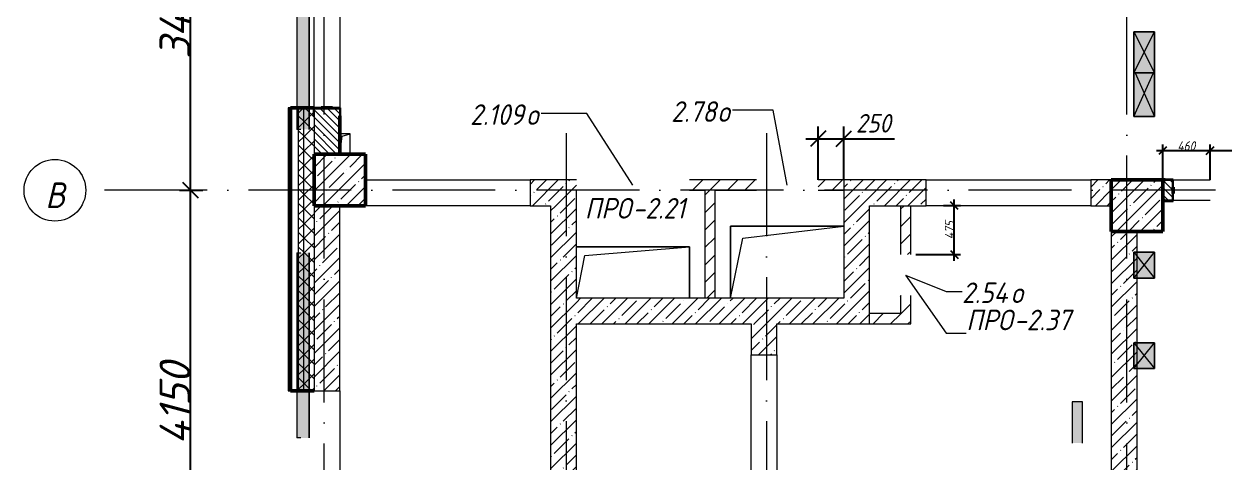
# Model space of a CAD drawing. Header units: millimetres. Extents: x -537608 to 253996, y -217170 to 186033.
# Drawn here: x -189916 to -178243, y -53409 to -49141 of the extents above; entities that cross this region are included whole.
import ezdxf

# ---------------------------------------------------------------- set-up
doc = ezdxf.new("R2010")
doc.units = ezdxf.units.MM
doc.linetypes.add('50_200_ШТРИХ_1Т_ш5_п1_п1_', pattern=[1400, 1000, -200, 0, -200])
for name, color, linetype, lineweight in [('A-____-____-DIMS', 7, 'Continuous', 9), ('A-DETL-GENF-OTLN', 7, 'Continuous', 9), ('A-FLOR-____-OTLN', 7, 'Continuous', 9), ('A-GENM-____-IDEN', 7, 'Continuous', 9), ('A-GENM-____-MCUT', 7, 'Continuous', 25), ('A-GENM-____-OTLN', 7, 'Continuous', 9), ('A-GENM-____-OTLN-1', 7, 'Continuous', 25), ('A-GLAZ-____-IDEN', 7, 'Continuous', 9), ('A-GLAZ-____-OTLN', 7, 'Continuous', 9), ('A-WALL-____-MCUT-1', 7, 'Continuous', 9), ('A-WALL-____-MCUT-2', 7, 'Continuous', 50), ('A-WALL-____-MCUT-3', 7, 'Continuous', 9), ('A-WALL-____-OTLN', 7, 'Continuous', 9), ('A-WALL-____-PATT-1', 7, 'Continuous', 9), ('A-WALL-FNSH-MCUT-1', 7, 'Continuous', 9), ('I-WALL-____-OTLN', 7, 'Continuous', 9), ('S-COLS-____-MCUT', 7, 'Continuous', 50), ('S-COLS-____-OTLN', 7, 'Continuous', 9), ('S-GRID-____-IDEN', 7, 'Continuous', 9), ('S-GRID-____-OTLN-1', 7, '50_200_ШТРИХ_1Т_ш5_п1_п1_', 9)]:
    doc.layers.add(name, color=color, linetype=linetype, lineweight=lineweight)
doc.layers.add('A-GLAZ-____-OTLN-1', color=7, linetype='Continuous', lineweight=9, true_color=0xc0c0c0)
doc.styles.add('ISOCPEUR_I', font='isocpeui.ttf', dxfattribs={"height": 300})
doc.styles.add('ISOCPEUR_I_10', font='isocpeui.ttf', dxfattribs={"width": 0.9, "height": 180})
doc.styles.add('ISOCPEUR_I_7', font='isocpeui.ttf', dxfattribs={"width": 0.9, "height": 90})
doc.styles.add('ISOCPEUR_I_9', font='isocpeui.ttf', dxfattribs={"width": 0.9, "height": 250})
doc.dimstyles.new('ISO-1_8_0_9К_СРЕДНИЙ_Кладочные_2', dxfattribs={"dimscale": 304.8, "dimtxt": 89.638306, "dimasz": 0.246063, "dimexe": 0.19685, "dimexo": 0, "dimgap": 0, "dimtad": 1, "dimdec": 3, "dimrnd": 0.001, "dimdsep": 46, "dimtxsty": 'ISOCPEUR_I_7', "dimblk1": 'OBLIQUE', "dimblk2": 'OBLIQUE', "dimsah": 1, "dimcen": 0.09, "dimdle": 0.19685, "dimazin": 0, "dimtfac": 1, "dimtdec": 4, "dimtix": 1, "dimtmove": 1, "dimatfit": 3, "dimfxl": 1, "dimtvp": 1, "dimtolj": 1, "dimtzin": 0, "dimarcsym": 2})
doc.dimstyles.new('ISO-1_8_0_9К_СРЕДНИЙ_Кладочные_3', dxfattribs={"dimscale": 304.8, "dimtxt": 179.276612, "dimasz": 0.492126, "dimexe": 0.393701, "dimexo": 0, "dimgap": 0, "dimtad": 1, "dimdec": 3, "dimrnd": 0.001, "dimdsep": 46, "dimtxsty": 'ISOCPEUR_I_10', "dimblk1": 'OBLIQUE', "dimblk2": 'OBLIQUE', "dimsah": 1, "dimcen": 0.09, "dimdle": 0.393701, "dimazin": 0, "dimtfac": 1, "dimtdec": 4, "dimtix": 1, "dimtmove": 0, "dimatfit": 3, "dimfxl": 1, "dimtvp": 1, "dimtolj": 1, "dimtzin": 0, "dimarcsym": 2})
doc.dimstyles.new('ISO-2_5_0_9К_БОЛЬШОЙ_ОСИ', dxfattribs={"dimscale": 304.8, "dimtxt": 248.995294, "dimasz": 0.492126, "dimexe": 0.393701, "dimexo": 0, "dimgap": 0, "dimtad": 1, "dimdec": 0, "dimzin": 0, "dimdsep": 46, "dimtxsty": 'ISOCPEUR_I', "dimblk1": 'OBLIQUE', "dimblk2": 'OBLIQUE', "dimsah": 1, "dimcen": 0.09, "dimdle": 0.393701, "dimazin": 0, "dimtfac": 1, "dimtdec": 4, "dimtix": 1, "dimtmove": 0, "dimatfit": 3, "dimfxl": 1, "dimtvp": 1, "dimtolj": 1, "dimtzin": 0, "dimarcsym": 2})
pattern_1 = [(45, (-184647.67, -56738.29), (-114.0493, 114.0493), []), (45, (-184533.62, -56738.29), (-114.0493, 114.0493), [201.612, -40.322, 3.353, -36.97])]
pattern_2 = [(135, (-184647.673, -56738.29), (-35.35534, -35.35534), [])]
pattern_3 = [(45, (-184647.67, -56738.29), (-84.8528, 84.8528), [])]
pattern_4 = [(45, (-184647.67, -56738.29), (-70.7107, 70.7107), []), (135, (-184647.67, -56738.29), (-70.7107, -70.7107), [])]

# ---------------------------------------------------------------- blocks, each defined once
blk = doc.blocks.new('BSC_Колонна _Прямоугольная - 500х500-V83-АР1_План отверстий 2 этажа в осях 1-64_А-ГГ')
at = {"layer": 'S-COLS-____-OTLN'}
h = blk.add_hatch(dxfattribs=at)
h.set_pattern_fill('FP_112', color=256, style=0, pattern_type=2)
h.set_pattern_definition([(45, (-5550, -5831.04), (-114.0493, 114.0493), []), (45, (-5435.95, -5831.04), (-114.0493, 114.0493), [201.613, -40.323, 3.353, -36.97])])
h.paths.add_polyline_path([(-250, -250), (250, -250), (250, 250), (-250, 250)], flags=0)
at = {"layer": 'S-COLS-____-MCUT'}
for p, q in [((250, 250), (-250, 250)), ((-250, 250), (-250, -250)), ((250, -250), (250, 250)), ((-250, -250), (250, -250))]:
    blk.add_line(p, q, dxfattribs=at)
blk = doc.blocks.new('BSC_Колонна _Прямоугольная - 500х500-V138-АР1_План отверстий 2 этажа в осях 1-64_А-ГГ')
at = {"layer": 'S-COLS-____-OTLN'}
h = blk.add_hatch(dxfattribs=at)
h.set_pattern_fill('FP_168', color=256, style=0, pattern_type=2)
h.set_pattern_definition([(45, (2200, -6081.04), (-114.0493, 114.0493), []), (45, (2314.05, -6081.04), (-114.0493, 114.0493), [201.612, -40.322, 3.353, -36.97])])
h.paths.add_polyline_path([(-250, -250), (250, -250), (250, 250), (-250, 250)], flags=0)
at = {"layer": 'S-COLS-____-MCUT'}
for p, q in [((250, 250), (-250, 250)), ((-250, 250), (-250, -250)), ((250, -250), (250, 250)), ((-250, -250), (250, -250))]:
    blk.add_line(p, q, dxfattribs=at)
blk = doc.blocks.new('Фахверк_СКБ_Уголок - 250_2700-27497298-АР1_План отверстий 2 этажа в осях 1-64_А-ГГ')
at = {"layer": 'A-GENM-____-MCUT'}
for p, q in [((200, 181), (125, 181)), ((125, 181), (125, 106)), ((131, 106), (131, 175)), ((131, 175), (200, 175)), ((200, 175), (200, 181)), ((125, 106), (131, 106)), ((131, -6), (125, -6)), ((125, -6), (125, -81)), ((125, -81), (200, -81)), ((131, -75), (131, -6)), ((200, -75), (131, -75)), ((200, -81), (200, -75))]:
    blk.add_line(p, q, dxfattribs=at)
blk = doc.blocks.new('Фахверк_СКБ_Уголок - 200_3550_зеркало-28264001-АР1_План отверстий 2 этажа в осях 1-64_А-ГГ')
at = {"layer": 'A-GENM-____-MCUT'}
for p, q in [((200, 156), (125, 156)), ((125, 156), (125, 81)), ((131, 81), (131, 150)), ((131, 150), (200, 150)), ((200, 150), (200, 156)), ((125, 81), (131, 81)), ((131, 19), (125, 19)), ((125, 19), (125, -56)), ((131, -50), (131, 19)), ((125, -56), (200, -56)), ((200, -50), (131, -50)), ((200, -56), (200, -50))]:
    blk.add_line(p, q, dxfattribs=at)
blk = doc.blocks.new('AR_Отверстие Ниша - Лючок-32403310-АР1_План отверстий 2 этажа в осях 1-64_А-ГГ')
at = {"layer": 'A-GLAZ-____-OTLN'}
blk.add_hatch(color=256, dxfattribs=at).paths.add_polyline_path([(200, -50), (200, 50), (-200, 50), (-200, -50)], flags=0)
for p, q in [((200, 50), (-200, 50)), ((-200, 50), (-200, -50)), ((-200, -50), (200, -50))]:
    blk.add_line(p, q, dxfattribs=at)
blk = doc.blocks.new('AR_Отверстие прямоугольное _в плите_ - AR_Отверстие прямоугольное _в плите_-V159-АР1_План отверстий 2 этажа в осях 1-64_А-ГГ')
at = {"layer": 'A-GENM-____-OTLN'}
for p, q in [((50, 100), (-50, 100)), ((-50, -100), (-25, 75)), ((-25, 75), (50, 100)), ((50, -100), (50, 100))]:
    blk.add_line(p, q, dxfattribs=at)
blk = doc.blocks.new('AR_Отверстие прямоугольное _в плите_ - AR_Отверстие прямоугольное _в плите_-30552744-АР1_План отверстий 2 этажа в осях 1-64_А-ГГ')
at = {"layer": 'A-GENM-____-OTLN'}
for p, q in [((550, 350), (-550, 350)), ((-550, 350), (-550, -350)), ((-433, 233), (550, 350)), ((-550, -350), (-433, 233))]:
    blk.add_line(p, q, dxfattribs=at)
blk = doc.blocks.new('AR_Отверстие прямоугольное _в плите_ - AR_Отверстие прямоугольное _в плите_-30552508-АР1_План отверстий 2 этажа в осях 1-64_А-ГГ')
at = {"layer": 'A-GENM-____-OTLN'}
for p, q in [((550, 250), (-550, 250)), ((-467, 167), (550, 250)), ((550, -250), (550, 250)), ((-550, -250), (-467, 167))]:
    blk.add_line(p, q, dxfattribs=at)
blk = doc.blocks.new('Отлив_СКБ - Отлив витража_120_НВФ-31885689-АР1_План отверстий 2 этажа в осях 1-64_А-ГГ')
at = {"layer": 'A-GLAZ-____-OTLN-1'}
for points in [[(1800, 2), (1800, 120), (0, 120), (0, 2), (1103, 2)], [(1103, 0), (1800, 0), (1800, 2), (0, 2), (0, 0)]]:
    blk.add_hatch(color=256, dxfattribs=at).paths.add_polyline_path(points, flags=0)
at = {"layer": 'A-GLAZ-____-OTLN'}
for p, q in [((0, 83), (0, 120)), ((1800, 120), (0, 120)), ((1800, 120), (1800, 83)), ((0, 2), (1800, 2)), ((1800, 0), (0, 0))]:
    blk.add_line(p, q, dxfattribs=at)
blk = doc.blocks.new('AR_Отверстие прямоугольное _в стене__БезПР - AR_Отверстие прямоугольное _в стене__БезПР-36392898-АР1_План отверстий 2 этажа в осях 1-64_А-ГГ')
at = {"layer": 'A-GLAZ-____-OTLN'}
blk.add_hatch(color=256, dxfattribs=at).paths.add_polyline_path([(-125, -100), (125, -100), (125, 100), (-125, 100)], flags=0)
at = {"layer": 'A-DETL-GENF-OTLN'}
for p, q in [((-125, -100), (-125, 100)), ((-125, 100), (125, 100)), ((125, 100), (-125, -100)), ((-125, 100), (125, -100)), ((125, 100), (-125, 100)), ((-125, 100), (-125, -100)), ((125, 100), (125, -100)), ((125, -100), (125, 100)), ((125, -100), (-125, -100)), ((-125, -100), (125, -100))]:
    blk.add_line(p, q, dxfattribs=at)
blk = doc.blocks.new('AR_Отверстие прямоугольное _в стене_ - AR_Отверстие прямоугольное _в стене__ОВ-36891978-АР1_План отверстий 2 этажа в осях 1-64_А-ГГ')
at = {"layer": 'A-GLAZ-____-OTLN'}
blk.add_hatch(color=256, dxfattribs=at).paths.add_polyline_path([(-225, -100), (200, -100), (200, 100), (-225, 100)], flags=0)
at = {"layer": 'A-DETL-GENF-OTLN'}
for p, q in [((-225, -100), (-225, 100)), ((-225, 100), (200, 100)), ((-225, 100), (200, -89)), ((200, 100), (-225, 100)), ((-225, 100), (-225, -100)), ((200, 89), (-225, -100)), ((200, -100), (-225, -100)), ((-225, -100), (200, -100))]:
    blk.add_line(p, q, dxfattribs=at)
blk = doc.blocks.new('AR_Отверстие прямоугольное _в стене__БезПР - AR_Отверстие прямоугольное _в стене__БезПР-36428632-АР1_План отверстий 2 этажа в осях 1-64_А-ГГ')
at = {"layer": 'A-GLAZ-____-OTLN'}
blk.add_hatch(color=256, dxfattribs=at).paths.add_polyline_path([(-200, -100), (200, -100), (200, 100), (-200, 100)], flags=0)
at = {"layer": 'A-DETL-GENF-OTLN'}
for p, q in [((-200, -100), (-200, 100)), ((-200, 100), (200, 100)), ((200, 100), (-200, -100)), ((-200, 100), (200, -100)), ((200, 100), (-200, 100)), ((-200, 100), (-200, -100)), ((200, 100), (200, -100)), ((200, -100), (200, 100)), ((200, -100), (-200, -100)), ((-200, -100), (200, -100))]:
    blk.add_line(p, q, dxfattribs=at)
at = {"layer": 'A-GLAZ-____-OTLN'}
blk.add_line((200, 100), (-200, 100), dxfattribs=at)
blk = doc.blocks.new('Ось сетки - Круг_Ø6_00__ISO-2_5_0_9K_-25732049-АР1_План отверстий 2 этажа в осях 1-64_А-ГГ')
at = {"layer": 'S-GRID-____-IDEN'}
blk.add_circle((0, 0), 3, dxfattribs=at)
blk = doc.blocks.new('_Oblique')
at = {"color": 0, "linetype": 'ByBlock', "lineweight": -2}
blk.add_line((-0.5, -0.5), (0.5, 0.5), dxfattribs=at)
blk = doc.blocks.new('*D2458')
at = {"layer": 'A-____-____-DIMS', "color": 0, "lineweight": -2, "transparency": 16777216}
for p, q in [((-188299, -55027), (-188299, -50637)), ((-188405, -50757), (-188179, -50757)), ((-188405, -54907), (-188179, -54907))]:
    blk.add_line(p, q, dxfattribs=at)
at = {"layer": 'Defpoints', "color": 0, "transparency": 16777216}
for p in [(-188405, -50757), (-188299, -50757), (-188405, -54907)]:
    blk.add_point(p, dxfattribs=at)
at = {"layer": 'A-____-____-DIMS', "color": 0, "lineweight": -2, "transparency": 16777216, "xscale": 150, "yscale": 150, "zscale": 150}
for p, rotation in [((-188299, -50757), 90), ((-188299, -54907), 270)]:
    blk.add_blockref('_Oblique', p, dxfattribs=dict(at, rotation=rotation))
at = {"layer": 'A-____-____-DIMS', "color": 0, "transparency": 16777216, "insert": (-188449, -52832), "char_height": 300, "width": 724, "attachment_point": 5, "rotation": 90, "style": 'ISOCPEUR_I'}
blk.add_mtext('\\A1;4150', dxfattribs=at)
blk = doc.blocks.new('*D2459')
at = {"layer": 'A-____-____-DIMS', "color": 0, "lineweight": -2, "transparency": 16777216}
for p, q in [((-188299, -50877), (-188299, -47237)), ((-188405, -47357), (-188179, -47357)), ((-188405, -50757), (-188179, -50757))]:
    blk.add_line(p, q, dxfattribs=at)
at = {"layer": 'Defpoints', "color": 0, "transparency": 16777216}
for p in [(-188405, -47357), (-188299, -47357), (-188405, -50757)]:
    blk.add_point(p, dxfattribs=at)
at = {"layer": 'A-____-____-DIMS', "color": 0, "lineweight": -2, "transparency": 16777216, "xscale": 150, "yscale": 150, "zscale": 150}
for p, rotation in [((-188299, -47357), 90), ((-188299, -50757), 270)]:
    blk.add_blockref('_Oblique', p, dxfattribs=dict(at, rotation=rotation))
at = {"layer": 'A-____-____-DIMS', "color": 0, "transparency": 16777216, "insert": (-188449, -49057), "char_height": 300, "width": 781.46, "attachment_point": 5, "rotation": 90, "style": 'ISOCPEUR_I'}
blk.add_mtext('\\A1;3400', dxfattribs=at)
blk = doc.blocks.new('*D2453')
at = {"layer": 'A-____-____-DIMS', "color": 0, "lineweight": -2, "transparency": 16777216}
for p, q in [((-178848, -50657), (-178848, -50311)), ((-178388, -50657), (-178388, -50311)), ((-178908, -50371), (-178328, -50371))]:
    blk.add_line(p, q, dxfattribs=at)
at = {"layer": 'Defpoints', "color": 0, "transparency": 16777216}
for p in [(-178388, -50371), (-178848, -50657), (-178388, -50657)]:
    blk.add_point(p, dxfattribs=at)
at = {"layer": 'A-____-____-DIMS', "color": 0, "lineweight": -2, "transparency": 16777216, "xscale": 75, "yscale": 75, "zscale": 75, "rotation": 180}
blk.add_blockref('_Oblique', (-178848, -50371), dxfattribs=at)
at = {"layer": 'A-____-____-DIMS', "color": 0, "lineweight": -2, "transparency": 16777216, "xscale": 75, "yscale": 75, "zscale": 75}
blk.add_blockref('_Oblique', (-178388, -50371), dxfattribs=at)
at = {"layer": 'A-____-____-DIMS', "color": 0, "transparency": 16777216, "insert": (-178618, -50326), "char_height": 90, "width": 426.13, "attachment_point": 5, "style": 'ISOCPEUR_I_7'}
blk.add_mtext('\\A1;460', dxfattribs=at)
blk = doc.blocks.new('*D2454')
at = {"layer": 'A-____-____-DIMS', "color": 0, "lineweight": -2, "transparency": 16777216}
for p, q in [((-178388, -50657), (-178388, -50311)), ((-175518, -50657), (-175518, -50311)), ((-178448, -50371), (-175458, -50371))]:
    blk.add_line(p, q, dxfattribs=at)
at = {"layer": 'Defpoints', "color": 0, "transparency": 16777216}
for p in [(-175518, -50371), (-178388, -50657), (-175518, -50657)]:
    blk.add_point(p, dxfattribs=at)
at = {"layer": 'A-____-____-DIMS', "color": 0, "lineweight": -2, "transparency": 16777216, "xscale": 75, "yscale": 75, "zscale": 75, "rotation": 180}
blk.add_blockref('_Oblique', (-178388, -50371), dxfattribs=at)
at = {"layer": 'A-____-____-DIMS', "color": 0, "lineweight": -2, "transparency": 16777216, "xscale": 75, "yscale": 75, "zscale": 75}
blk.add_blockref('_Oblique', (-175518, -50371), dxfattribs=at)
at = {"layer": 'A-____-____-DIMS', "color": 0, "transparency": 16777216, "insert": (-176953, -50326), "char_height": 90, "width": 546.1, "attachment_point": 5, "style": 'ISOCPEUR_I_7'}
blk.add_mtext('\\A1;2870', dxfattribs=at)
blk = doc.blocks.new('*D2455')
at = {"layer": 'A-____-____-DIMS', "color": 0, "lineweight": -2, "transparency": 16777216}
for p, q in [((-182198, -50657), (-182198, -50136)), ((-181948, -50657), (-181948, -50136)), ((-182318, -50256), (-181948, -50256)), ((-181948, -50256), (-181454, -50256))]:
    blk.add_line(p, q, dxfattribs=at)
at = {"layer": 'Defpoints', "color": 0, "transparency": 16777216}
for p in [(-181948, -50256), (-182198, -50657), (-181948, -50657)]:
    blk.add_point(p, dxfattribs=at)
at = {"layer": 'A-____-____-DIMS', "color": 0, "lineweight": -2, "transparency": 16777216, "xscale": 150, "yscale": 150, "zscale": 150, "rotation": 180}
blk.add_blockref('_Oblique', (-182198, -50256), dxfattribs=at)
at = {"layer": 'A-____-____-DIMS', "color": 0, "lineweight": -2, "transparency": 16777216, "xscale": 150, "yscale": 150, "zscale": 150}
blk.add_blockref('_Oblique', (-181948, -50256), dxfattribs=at)
at = {"layer": 'A-____-____-DIMS', "color": 0, "transparency": 16777216, "insert": (-181830, -50016), "char_height": 180, "width": 409.58, "attachment_point": 1, "line_spacing_factor": 1.149209, "style": 'ISOCPEUR_I_10'}
blk.add_mtext('\\A1;250', dxfattribs=at)
blk = doc.blocks.new('*D2532')
at = {"layer": 'A-____-____-DIMS', "color": 0, "lineweight": -2, "transparency": 16777216}
for p, q in [((-180874, -51442), (-180874, -50847)), ((-180980, -50907), (-180814, -50907)), ((-181248, -51382), (-180814, -51382))]:
    blk.add_line(p, q, dxfattribs=at)
at = {"layer": 'Defpoints', "color": 0, "transparency": 16777216}
for p in [(-180980, -50907), (-180874, -50907), (-181248, -51382)]:
    blk.add_point(p, dxfattribs=at)
at = {"layer": 'A-____-____-DIMS', "color": 0, "lineweight": -2, "transparency": 16777216, "xscale": 75, "yscale": 75, "zscale": 75}
for p, rotation in [((-180874, -50907), 90), ((-180874, -51382), 270)]:
    blk.add_blockref('_Oblique', p, dxfattribs=dict(at, rotation=rotation))
at = {"layer": 'A-____-____-DIMS', "color": 0, "transparency": 16777216, "insert": (-180920, -51145), "char_height": 90, "width": 426.13, "attachment_point": 5, "rotation": 90, "style": 'ISOCPEUR_I_7'}
blk.add_mtext('\\A1;475', dxfattribs=at)

msp = doc.modelspace()

# ---------------------------------------------------------------- hatches: boundary and pattern name
at = {"layer": 'A-WALL-____-PATT-1'}
h = msp.add_hatch(dxfattribs=at)
h.set_pattern_fill('FP_3', color=256, style=0, pattern_type=2)
h.set_pattern_definition([(45, (-184647.67, -56738.29), (-85.5366, 85.5366), []), (45, (-184590.65, -56738.29), (-85.5366, 85.5366), [])])
h.paths.add_polyline_path([(-187347.6725, -58907.2474), (-187327.6725, -58907.2474), (-187327.6725, -54507.2474), (-187347.6725, -54507.2474), (-187347.6725, -56002.3808)], flags=0)
h.paths.add_polyline_path([(-187347.6725, -52707.2474), (-187327.6725, -52707.2474), (-187327.6725, -49957.2474), (-187347.6725, -49957.2474), (-187347.6725, -52562.4048)], flags=0)
h.paths.add_polyline_path([(-187327.6725, -48157.2474), (-187327.6725, -47242.2474), (-187347.6725, -47242.2474), (-187347.6725, -48157.2474)], flags=0)
h = msp.add_hatch(dxfattribs=at)
h.set_pattern_fill('FP_1', color=256, style=0, pattern_type=2)
h.set_pattern_definition(pattern_4)
h.paths.add_polyline_path([(-187247.6725, -58807.2474), (-187197.6725, -58807.2474), (-187197.6725, -54507.2474), (-187247.6725, -54507.2474), (-187247.6725, -56002.3808)], flags=0)
h.paths.add_polyline_path([(-187197.6725, -52707.2474), (-187197.6725, -49957.2474), (-187247.6725, -49957.2474), (-187247.6725, -52707.2474)], flags=0)
h.paths.add_polyline_path([(-187197.6725, -48157.2474), (-187197.6725, -47222.2474), (-187247.6725, -47222.2474), (-187247.6725, -48157.2474)], flags=0)
h = msp.add_hatch(dxfattribs=at)
h.set_pattern_fill('FP_1', color=256, style=0, pattern_type=2)
h.set_pattern_definition(pattern_4)
h.paths.add_polyline_path([(-187197.6725, -58757.2474), (-187097.6725, -58757.2474), (-187097.6725, -54507.2474), (-187197.6725, -54507.2474), (-187197.6725, -56002.3808)], flags=0)
h.paths.add_polyline_path([(-187097.6725, -52707.2474), (-187097.6725, -50032.2474), (-187103.6725, -50032.2474), (-187103.6725, -49957.2474), (-187197.6725, -49957.2474), (-187197.6725, -52707.2474)], flags=0)
h.paths.add_polyline_path([(-187103.6725, -48157.2474), (-187103.6725, -48082.2474), (-187097.6725, -48082.2474), (-187097.6725, -47222.2474), (-187197.6725, -47222.2474), (-187197.6725, -48157.2474)], flags=0)
h = msp.add_hatch(dxfattribs=at)
h.set_pattern_fill('FP_6', color=256, style=0, pattern_type=2)
h.set_pattern_definition(pattern_2)
h.paths.add_polyline_path([(-187097.6725, -50407.2474), (-186847.6725, -50407.2474), (-186847.6725, -49963.2474), (-186916.6725, -49963.2474), (-186916.6725, -49957.2474), (-187028.6725, -49957.2474), (-187028.6725, -49963.2474), (-187097.6725, -49963.2474), (-187097.6725, -50032.2474)], flags=0)
h.paths.add_polyline_path([(-187028.6725, -48157.2474), (-186916.6725, -48157.2474), (-186916.6725, -48151.2474), (-186847.6725, -48151.2474), (-186847.6725, -47757.2474), (-187097.6725, -47757.2474), (-187097.6725, -48151.2474), (-187028.6725, -48151.2474)], flags=0)
h = msp.add_hatch(dxfattribs=at)
h.set_pattern_fill('FP_25', color=256, style=0, pattern_type=2)
h.set_pattern_definition(pattern_1)
h.paths.add_polyline_path([(-184997.6725, -50907.2474), (-184547.6725, -50907.2474), (-184547.6725, -50657.2474), (-184997.6725, -50657.2474)], flags=0)
h = msp.add_hatch(dxfattribs=at)
h.set_pattern_fill('FP_4', color=256, style=0, pattern_type=2)
h.set_pattern_definition(pattern_3)
h.paths.add_polyline_path([(-182197.6725, -50757.2474), (-181947.6725, -50757.2474), (-181947.6725, -50657.2474), (-182197.6725, -50657.2474), (-182197.6725, -50677.2474)], flags=0)
h.paths.add_polyline_path([(-183447.6725, -50757.2474), (-182797.6725, -50757.2474), (-182797.6725, -50657.2474), (-183447.6725, -50657.2474), (-183447.6725, -50745.2474)], flags=0)
h = msp.add_hatch(dxfattribs=at)
h.set_pattern_fill('FP_25', color=256, style=0, pattern_type=2)
h.set_pattern_definition(pattern_1)
h.paths.add_polyline_path([(-181697.6725, -51807.2474), (-181697.6725, -50657.2474), (-181947.6725, -50657.2474), (-181947.6725, -51807.2474)], flags=0)
h = msp.add_hatch(dxfattribs=at)
h.set_pattern_fill('FP_25', color=256, style=0, pattern_type=2)
h.set_pattern_definition(pattern_1)
h.paths.add_polyline_path([(-179347.6725, -50907.2474), (-179347.6725, -50657.2474), (-179547.6725, -50657.2474), (-179547.6725, -50907.2474)], flags=0)
h.paths.add_polyline_path([(-181697.6725, -50907.2474), (-181147.6725, -50907.2474), (-181147.6725, -50657.2474), (-181697.6725, -50657.2474)], flags=0)
h = msp.add_hatch(dxfattribs=at)
h.set_pattern_fill('FP_6', color=256, style=0, pattern_type=2)
h.set_pattern_definition(pattern_2)
h.paths.add_polyline_path([(-174772.6725, -50857.2474), (-174247.6725, -50857.2474), (-174247.6725, -50657.2474), (-174841.6725, -50657.2474), (-174841.6725, -50726.2474), (-174847.6725, -50726.2474), (-174847.6725, -50788.2474), (-174841.6725, -50788.2474), (-174841.6725, -50857.2474)], flags=0)
h.paths.add_polyline_path([(-176003.6725, -50857.2474), (-176003.6725, -50788.2474), (-175997.6725, -50788.2474), (-175997.6725, -50726.2474), (-176003.6725, -50726.2474), (-176003.6725, -50657.2474), (-177591.6725, -50657.9974), (-177591.6725, -50726.2474), (-177597.6725, -50726.2474), (-177597.6725, -50788.2474), (-177591.6725, -50788.2474), (-177591.505, -50857.2474), (-176072.6725, -50857.2474)], flags=0)
h.paths.add_polyline_path([(-178753.6725, -50857.2474), (-178753.6725, -50788.2474), (-178747.6725, -50788.2474), (-178747.6725, -50726.2474), (-178753.6725, -50726.2474), (-178753.6725, -50657.2474), (-178847.6725, -50657.2474), (-178847.6725, -50857.2474), (-178822.6725, -50857.2474)], flags=0)
h = msp.add_hatch(dxfattribs=at)
h.set_pattern_fill('FP_4', color=256, style=0, pattern_type=2)
h.set_pattern_definition(pattern_3)
h.paths.add_polyline_path([(-183197.6725, -51807.2474), (-183197.6725, -50757.2474), (-183297.6725, -50757.2474), (-183297.6725, -51807.2474)], flags=0)
h = msp.add_hatch(dxfattribs=at)
h.set_pattern_fill('FP_25', color=256, style=0, pattern_type=2)
h.set_pattern_definition(pattern_1)
h.paths.add_polyline_path([(-187097.6725, -58657.2474), (-186847.6725, -58657.2474), (-186847.6725, -54507.2474), (-187097.6725, -54507.2474), (-187097.6725, -56002.3808)], flags=0)
h.paths.add_polyline_path([(-186847.6725, -52707.2474), (-186847.6725, -50907.2474), (-187097.6725, -50907.2474), (-187097.6725, -52707.2474)], flags=0)
h = msp.add_hatch(dxfattribs=at)
h.set_pattern_fill('FP_25', color=256, style=0, pattern_type=2)
h.set_pattern_definition(pattern_1)
h.paths.add_polyline_path([(-184661.3621, -55007.2474), (-184547.6725, -55007.2474), (-184547.6725, -50907.2474), (-184797.6725, -50907.2474), (-184797.6725, -55007.2474)], flags=0)
h = msp.add_hatch(dxfattribs=at)
h.set_pattern_fill('FP_4', color=256, style=0, pattern_type=2)
h.set_pattern_definition(pattern_3)
h.paths.add_polyline_path([(-181297.6725, -52057.2474), (-181297.6725, -51782.2474), (-181397.6725, -51782.2474), (-181397.6725, -52057.2474)], flags=0)
h.paths.add_polyline_path([(-181297.6725, -51382.2474), (-181297.6725, -50907.2474), (-181397.6725, -50907.2474), (-181397.6725, -51382.2474), (-181342.9106, -51382.2474)], flags=0)
h = msp.add_hatch(dxfattribs=at)
h.set_pattern_fill('FP_25', color=256, style=0, pattern_type=2)
h.set_pattern_definition(pattern_1)
h.paths.add_polyline_path([(-179097.6725, -54757.2474), (-179097.6725, -51157.2474), (-179347.6725, -51157.2474), (-179347.6725, -54757.2474)], flags=0)
h = msp.add_hatch(dxfattribs=at)
h.set_pattern_fill('FP_25', color=256, style=0, pattern_type=2)
h.set_pattern_definition(pattern_1)
h.paths.add_polyline_path([(-181697.6725, -52057.2474), (-181697.6725, -51807.2474), (-184547.6725, -51807.2474), (-184547.6725, -52057.2474), (-182597.6725, -52057.2474)], flags=0)
h = msp.add_hatch(dxfattribs=at)
h.set_pattern_fill('FP_25', color=256, style=0, pattern_type=2)
h.set_pattern_definition(pattern_1)
h.paths.add_polyline_path([(-182847.6725, -54757.2474), (-182597.6725, -54757.2474), (-182597.6725, -53707.2474), (-182847.6725, -53707.2474)], flags=0)
h.paths.add_polyline_path([(-182597.6725, -52357.2474), (-182597.6725, -52057.2474), (-182847.6725, -52057.2474), (-182847.6725, -52357.2474)], flags=0)
h = msp.add_hatch(dxfattribs=at)
h.set_pattern_fill('FP_4', color=256, style=0, pattern_type=2)
h.set_pattern_definition(pattern_3)
h.paths.add_polyline_path([(-181397.6725, -52057.2474), (-181397.6725, -51957.2474), (-181697.6725, -51957.2474), (-181697.6725, -52057.2474)], flags=0)

# ---------------------------------------------------------------- linework, layer by layer
at = {"layer": 'A-FLOR-____-OTLN'}
for p, q in [((-183047.6725, -51107.2474), (-181947.6725, -51107.2474)), ((-183047.6725, -51807.2474), (-183047.6725, -51107.2474)), ((-184547.6725, -51307.2474), (-183447.6725, -51307.2474)), ((-183447.6725, -51307.2474), (-183447.6725, -51807.2474))]:
    msp.add_line(p, q, dxfattribs=at)
at = {"layer": 'A-GENM-____-IDEN'}
for p, q in [((-181347.6725, -51582.2474), (-180954.2075, -52145.7474)), ((-180954.2075, -52145.7474), (-180757.3924, -52145.7474))]:
    msp.add_line(p, q, dxfattribs=at)
at = {"layer": 'A-GLAZ-____-IDEN'}
for p, q in [((-184445.229, -50009.3001), (-184889.3452, -50009.3001)), ((-183997.6725, -50707.2474), (-184445.229, -50009.3001)), ((-182634.2008, -49979.9116), (-183030.5054, -49979.9116)), ((-182497.6725, -50707.2474), (-182634.2008, -49979.9116)), ((-181347.6725, -51582.2474), (-180954.2075, -51741.6134)), ((-180954.2075, -51741.6134), (-180798.7924, -51741.6134))]:
    msp.add_line(p, q, dxfattribs=at)
at = {"layer": 'A-WALL-____-MCUT-1'}
for p, q in [((-184547.6725, -50657.2474), (-184997.6725, -50657.2474)), ((-184997.6725, -50657.2474), (-184997.6725, -50907.2474)), ((-181947.6725, -50657.2474), (-181947.6725, -51807.2474)), ((-181147.6725, -50657.2474), (-181947.6725, -50657.2474)), ((-181147.6725, -50907.2474), (-181147.6725, -50657.2474)), ((-179347.6725, -50657.2474), (-179547.6725, -50657.2474)), ((-179547.6725, -50657.2474), (-179547.6725, -50907.2474)), ((-184547.6725, -51807.2474), (-184547.6725, -50757.2474)), ((-187097.6725, -50907.2474), (-187097.6725, -52707.2474)), ((-186847.6725, -52707.2474), (-186847.6725, -50907.2474)), ((-184997.6725, -50907.2474), (-184797.6725, -50907.2474)), ((-184797.6725, -50907.2474), (-184797.6725, -55007.2474)), ((-181697.6725, -52057.2474), (-181697.6725, -50907.2474)), ((-181697.6725, -50907.2474), (-181147.6725, -50907.2474)), ((-179547.6725, -50907.2474), (-179347.6725, -50907.2474)), ((-179347.6725, -51157.2474), (-179347.6725, -54147.2474)), ((-179097.6725, -58157.2474), (-179097.6725, -51157.2474)), ((-181947.6725, -51807.2474), (-184547.6725, -51807.2474)), ((-184547.6725, -54757.2474), (-184547.6725, -52057.2474)), ((-184547.6725, -52057.2474), (-182847.6725, -52057.2474)), ((-182847.6725, -52057.2474), (-182847.6725, -52357.2474)), ((-182597.6725, -52057.2474), (-181697.6725, -52057.2474)), ((-182597.6725, -52357.2474), (-182597.6725, -52057.2474)), ((-182847.6725, -52357.2474), (-182597.6725, -52357.2474)), ((-187097.6725, -52707.2474), (-186847.6725, -52707.2474))]:
    msp.add_line(p, q, dxfattribs=at)
at = {"layer": 'A-WALL-____-MCUT-2'}
for p, q in [((-187327.6725, -52707.2474), (-187327.6725, -49957.2474)), ((-187103.6725, -49957.2474), (-187327.6725, -49957.2474)), ((-186916.6725, -49957.2474), (-187028.6725, -49957.2474)), ((-186847.6725, -50407.2474), (-186847.6725, -50032.2474)), ((-178822.6725, -50657.2474), (-178847.6725, -50657.2474)), ((-178747.6725, -50788.2474), (-178747.6725, -50726.2474)), ((-178847.6725, -50857.2474), (-178822.6725, -50857.2474)), ((-187327.6725, -52707.2474), (-187097.6725, -52707.2474))]:
    msp.add_line(p, q, dxfattribs=at)
at = {"layer": 'A-WALL-____-MCUT-3'}
for p, q in [((-187247.6725, -52707.2474), (-187247.6725, -49957.2474)), ((-187197.6725, -52707.2474), (-187197.6725, -49957.2474)), ((-187097.6725, -50032.2474), (-187097.6725, -50407.2474))]:
    msp.add_line(p, q, dxfattribs=at)
at = {"layer": 'A-WALL-____-OTLN'}
for p, q in [((-187097.6725, -49957.2474), (-187097.6725, -48157.2474)), ((-186847.6725, -48157.2474), (-186847.6725, -49957.2474)), ((-186597.6725, -50657.2474), (-184997.6725, -50657.2474)), ((-181147.6725, -50657.2474), (-179547.6725, -50657.2474)), ((-184997.6725, -50907.2474), (-186597.6725, -50907.2474)), ((-179547.6725, -50907.2474), (-181147.6725, -50907.2474)), ((-182847.6725, -53707.2474), (-182847.6725, -52357.2474)), ((-182597.6725, -52357.2474), (-182597.6725, -53707.2474)), ((-186847.6725, -52707.2474), (-186847.6725, -54507.2474))]:
    msp.add_line(p, q, dxfattribs=at)
at = {"layer": 'A-WALL-FNSH-MCUT-1'}
for p, q in [((-187347.6725, -49957.2474), (-187347.6725, -52707.2474)), ((-187327.6725, -49957.2474), (-187347.6725, -49957.2474)), ((-182797.6725, -50657.2474), (-183447.6725, -50657.2474)), ((-181947.6725, -50657.2474), (-182197.6725, -50657.2474)), ((-183447.6725, -50757.2474), (-183297.6725, -50757.2474)), ((-183297.6725, -50757.2474), (-183297.6725, -51807.2474)), ((-183197.6725, -50757.2474), (-182797.6725, -50757.2474)), ((-183197.6725, -51807.2474), (-183197.6725, -50757.2474)), ((-182197.6725, -50757.2474), (-181947.6725, -50757.2474)), ((-181397.6725, -50907.2474), (-181397.6725, -51382.2474)), ((-181297.6725, -51382.2474), (-181297.6725, -50907.2474)), ((-181397.6725, -51782.2474), (-181397.6725, -51957.2474)), ((-181297.6725, -52057.2474), (-181297.6725, -51782.2474)), ((-181397.6725, -51957.2474), (-181697.6725, -51957.2474)), ((-181697.6725, -52057.2474), (-181297.6725, -52057.2474)), ((-187347.6725, -52707.2474), (-187327.6725, -52707.2474))]:
    msp.add_line(p, q, dxfattribs=at)
at = {"layer": 'I-WALL-____-OTLN'}
for p, q in [((-178747.6725, -50657.2474), (-178387.6725, -50657.2474)), ((-178387.6725, -50857.2474), (-178747.6725, -50857.2474))]:
    msp.add_line(p, q, dxfattribs=at)
at = {"layer": 'S-GRID-____-OTLN-1'}
for p, q in [((-186997.6725, -61220.8957), (-186997.6725, -6857.3298)), ((-179197.6725, -61220.8957), (-179197.6725, -6857.3298)), ((-184647.6725, -50203.2735), (-184647.6725, -61220.8957)), ((-182697.6725, -50203.2735), (-182697.6725, -61220.8957)), ((-94328.8852, -50757.2474), (-189316.4427, -50757.2474))]:
    msp.add_line(p, q, dxfattribs=at)

# ---------------------------------------------------------------- block references
at = {"layer": 'A-GENM-____-OTLN'}
for name, p in [('AR_Отверстие прямоугольное _в плите_ - AR_Отверстие прямоугольное _в плите_-V159-АР1_План отверстий 2 этажа в осях 1-64_А-ГГ', (-186797.6725, -50307.2474)), ('AR_Отверстие прямоугольное _в плите_ - AR_Отверстие прямоугольное _в плите_-30552744-АР1_План отверстий 2 этажа в осях 1-64_А-ГГ', (-182497.6725, -51457.2474)), ('AR_Отверстие прямоугольное _в плите_ - AR_Отверстие прямоугольное _в плите_-30552508-АР1_План отверстий 2 этажа в осях 1-64_А-ГГ', (-183997.6725, -51557.2474))]:
    msp.add_blockref(name, p, dxfattribs=at)
at = {"layer": 'A-GENM-____-OTLN-1'}
for name, p, rotation in [('Фахверк_СКБ_Уголок - 250_2700-27497298-АР1_План отверстий 2 этажа в осях 1-64_А-ГГ', (-187022.6725, -49832.2474), 269.9999999999999), ('Фахверк_СКБ_Уголок - 200_3550_зеркало-28264001-АР1_План отверстий 2 этажа в осях 1-64_А-ГГ', (-178622.6725, -50707.2474), 180)]:
    msp.add_blockref(name, p, dxfattribs=dict(at, rotation=rotation))
at = {"layer": 'A-GLAZ-____-OTLN'}
for name, p, rotation in [('Отлив_СКБ - Отлив витража_120_НВФ-31885689-АР1_План отверстий 2 этажа в осях 1-64_А-ГГ', (-187144.1575, -50165.6377), 90), ('AR_Отверстие прямоугольное _в стене__БезПР - AR_Отверстие прямоугольное _в стене__БезПР-36428632-АР1_План отверстий 2 этажа в осях 1-64_А-ГГ', (-179027.1575, -49415.6377), 89.99999999999991), ('AR_Отверстие прямоугольное _в стене_ - AR_Отверстие прямоугольное _в стене__ОВ-36891978-АР1_План отверстий 2 этажа в осях 1-64_А-ГГ', (-179027.1575, -49815.6377), 89.99999999999991), ('AR_Отверстие прямоугольное _в стене__БезПР - AR_Отверстие прямоугольное _в стене__БезПР-36392898-АР1_План отверстий 2 этажа в осях 1-64_А-ГГ', (-179027.1575, -51485.6377), 89.99999999999991), ('Отлив_СКБ - Отлив витража_120_НВФ-31885689-АР1_План отверстий 2 этажа в осях 1-64_А-ГГ', (-187144.1575, -53165.6377), 90), ('AR_Отверстие прямоугольное _в стене__БезПР - AR_Отверстие прямоугольное _в стене__БезПР-36392898-АР1_План отверстий 2 этажа в осях 1-64_А-ГГ', (-179027.1575, -52365.6377), 89.99999999999991), ('AR_Отверстие Ниша - Лючок-32403310-АР1_План отверстий 2 этажа в осях 1-64_А-ГГ', (-179677.1575, -53015.6377), 269.9999999999999)]:
    msp.add_blockref(name, p, dxfattribs=dict(at, rotation=rotation))
at = {"layer": 'S-COLS-____-OTLN'}
for name, p in [('BSC_Колонна _Прямоугольная - 500х500-V138-АР1_План отверстий 2 этажа в осях 1-64_А-ГГ', (-186847.6725, -50657.2474)), ('BSC_Колонна _Прямоугольная - 500х500-V83-АР1_План отверстий 2 этажа в осях 1-64_А-ГГ', (-179097.6725, -50907.2474))]:
    msp.add_blockref(name, p, dxfattribs=at)
at = {"layer": 'S-GRID-____-IDEN', "xscale": 99.99999999999993, "yscale": 99.99999999999993, "zscale": 99.99999999999993, "rotation": 89.99999999999982}
msp.add_blockref('Ось сетки - Круг_Ø6_00__ISO-2_5_0_9K_-25732049-АР1_План отверстий 2 этажа в осях 1-64_А-ГГ', (-189616.4427, -50757.2474), dxfattribs=at)

# ---------------------------------------------------------------- texts
at = {"layer": 'A-GENM-____-IDEN', "char_height": 200, "attachment_point": 1, "style": 'ISOCPEUR_I_9'}
for s, insert, width in [('ПРО', (-184465.1692, -50832.9194), 562.784625), ('-2.21', (-184000.8255, -50832.9194), 663.79725), ('ПРО', (-180757.3924, -51918.6313), 562.784625), ('-2.37', (-180293.0487, -51918.6313), 707.088375)]:
    msp.add_mtext(s, dxfattribs=dict(at, insert=insert, width=width))
at = {"layer": 'A-GLAZ-____-IDEN', "char_height": 200, "attachment_point": 1, "style": 'ISOCPEUR_I_9'}
for s, insert, width in [('2.109', (-185580.2008, -49921.6856), 663.79725), ('2.78', (-183625.96, -49892.2971), 548.35425), ('\\fISOCPEUR|b0|i1|c204|p34|;\\W.9;о', (-183173.5225, -49892.2971), 158.734125), ('\\fISOCPEUR|b0|i1|c204|p34|;\\W.9;о', (-185032.5133, -49921.6856), 158.734125), ('2.54', (-180798.7924, -51653.9988), 577.215), ('\\fISOCPEUR|b0|i1|c204|p34|;\\W.9;о', (-180322.5424, -51653.9988), 158.734125)]:
    msp.add_mtext(s, dxfattribs=dict(at, insert=insert, width=width))
at = {"layer": 'S-GRID-____-IDEN', "insert": (-189709.2632, -50681.1715), "char_height": 250, "width": 223.670812, "attachment_point": 1, "style": 'ISOCPEUR_I'}
msp.add_mtext('\\fISOCPEUR|b0|i1|c204|p34|;\\W.9;В', dxfattribs=at)

# ---------------------------------------------------------------- dimensions: what is measured, and where the dimension line sits
at = {"layer": 'A-____-____-DIMS'}
for base, p1, p2, dimstyle, override, picture, middle in [((-188299.0681, -47357.2474), (-188405.1341, -50757.2474), (-188405.1341, -47357.2474), 'ISO-2_5_0_9К_БОЛЬШОЙ_ОСИ', {"dimpost": '<>', "dimfxl": 3400}, '*D2459', (-188449.0681, -49057.2474)), ((-188299.0681, -50757.2474), (-188405.1341, -54907.2474), (-188405.1341, -50757.2474), 'ISO-2_5_0_9К_БОЛЬШОЙ_ОСИ', {"dimpost": '<>', "dimfxl": 4150}, '*D2458', (-188449.0681, -52832.2474)), ((-180874.0475, -50907.2474), (-181247.6725, -51382.2474), (-180980.1135, -50907.2474), 'ISO-1_8_0_9К_СРЕДНИЙ_Кладочные_2', {"dimpost": '<>', "dimfxl": 545.172278}, '*D2532', (-180919.6271, -51144.7474))]:
    dim = msp.add_linear_dim(base=base, p1=p1, p2=p2, angle=90, dimstyle=dimstyle, override=override, dxfattribs=at)
    dim.commit()
    dim.dimension.update_dxf_attribs({"geometry": picture, "text_midpoint": middle})
dim = msp.add_linear_dim(base=(-181947.6725, -50256.0703), p1=(-182197.6725, -50657.2474), p2=(-181947.6725, -50657.2474), dimstyle='ISO-1_8_0_9К_СРЕДНИЙ_Кладочные_3', override={"dimpost": '<>', "dimfxl": 250}, dxfattribs=at)
dim.commit()
dim.dimension.update_dxf_attribs({"geometry": '*D2455', "text_midpoint": (-181625.6089, -50256.0703), "dimtype": 160})
for base, p1, p2, override, picture, middle in [((-178387.6725, -50371.2324), (-178847.6725, -50657.2474), (-178387.6725, -50657.2474), {"dimpost": '<>', "dimfxl": 460}, '*D2453', (-178617.6725, -50326.2324)), ((-175517.6725, -50371.2324), (-178387.6725, -50657.2474), (-175517.6725, -50657.2474), {"dimpost": '<>', "dimfxl": 2870}, '*D2454', (-176952.6725, -50325.6528))]:
    dim = msp.add_linear_dim(base=base, p1=p1, p2=p2, dimstyle='ISO-1_8_0_9К_СРЕДНИЙ_Кладочные_2', override=override, dxfattribs=at)
    dim.commit()
    dim.dimension.update_dxf_attribs({"geometry": picture, "text_midpoint": middle})

doc.saveas('drawing.dxf')
